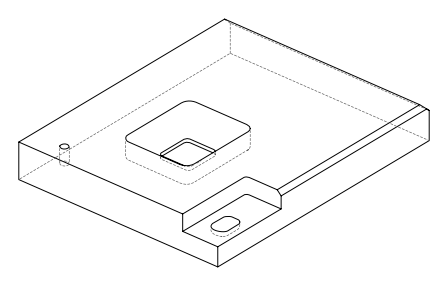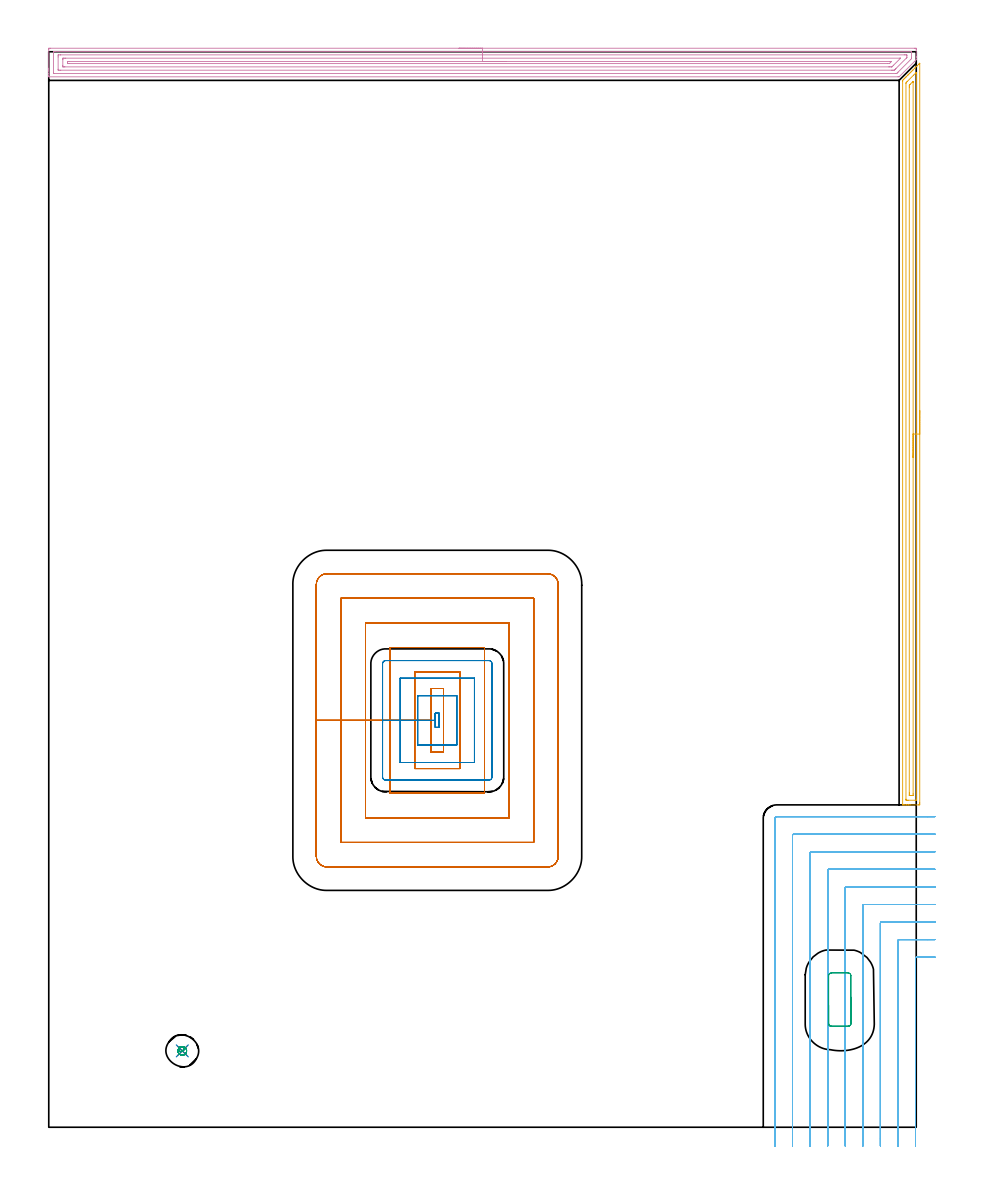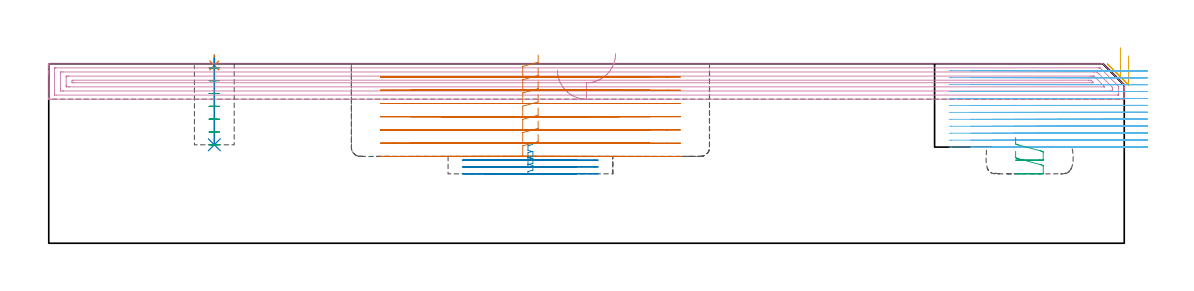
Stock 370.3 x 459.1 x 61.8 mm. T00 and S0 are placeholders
(PLAN: 9 operations, 7 tool changes, 84.6 min)
(1 SPOT_DRILL | STEP1POCKET | NXT0321_9005460120000 | 0.03 min | 3 mm3)
(2 DRILL_BLIND_HOLE_INTO_CENTER | STEP1POCKET | NXT0301_128 | 0.12 min | 3019 mm3)
(3 MILL_ROUGH_BLIND_HOLE_CONTOUR | STEP1POCKET | NXT0201_013 | Spiral | 0.52 min | 1085 mm3)
(4 AREA_MILL | FG_CHAMFER_SURFACE | UGT0205_001 | 14.93 min | 27558 mm3)
(5 AREA_MILL_1 | FG_CHAMFER_SURFACE_1 | UGT0205_001 | 7.71 min | 8503 mm3)
(6 MILL_CORNER_NOTCH_RECTANGULAR | CORNER_NOTCH_RECTANGULAR | NXT0201_013 | Follow Part, ap 2.5, ae 75% | 35.23 min | 257492 mm3)
(7 MILL_RECTANGULAR_POCKET | POCKET_RECTANGULAR_STRAIGHT | UGT0201_095 | Follow Part, ap 5, ae 75% | 22.58 min | 564117 mm3)
(8 MILL_RECTANGULAR_POCKET_1 | POCKET_RECTANGULAR_STRAIGHT_1 | NXT0201_013 | Follow Part, ap 2.5, ae 75% | 2.92 min | 20539 mm3)
(9 MILL_RECTANGULAR_POCKET_2 | POCKET_RECTANGULAR_STRAIGHT_2 | UGT0201_095 | Follow Part, ap 5, ae 75% | 0.5 min | 10382 mm3)
(TOOL NXT0321_9005460120000 | NC Spot Drill, 142deg, 12mm, Carbide, Uncoated | D12 PA142 FL30 Z2)
(TOOL NXT0301_128 | Carbide Drill 12mm [861.1-1200-036A1-GP GC34] | D12 PA150 FL37.4 Z2)
(TOOL NXT0201_013 | ENDMILL 10mm | D10 FL30 Z4)
(TOOL UGT0205_001 | Chamfer Mill 20 x 3 x 45 deg. | D20 FL50 Z2)
(TOOL UGT0201_095 | End mill 20 mm | D20 R3 FL38 Z4)
(OP 1 SPOT_DRILL)
G17 G21 G94 G90
T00 M6
G54
G17 G0 G90 X57. Y32.6 S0 M3
G43 Z71.8 H0
G94 G81 G98 Z61.21 F250. R64.8
G80
M5
M2
(OP 2 DRILL_BLIND_HOLE_INTO_CENTER)
G17 G21 G94 G90
T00 M6
G54
G17 G0 G90 X57. Y32.6 S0 M3
G43 Z71.8 H1
G94 G81 G98 Z33.9 F250. R63.8
G80
M5
M2
(OP 3 MILL_ROUGH_BLIND_HOLE_CONTOUR)
G17 G21 G94 G90
T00 M6
G54
G17 G0 G90 X57. Y32.6 S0 M3
G43 Z71.8 H0
Z60.386
G94 G3 X57.559 Y33.891 R0.767 F250.
X55.734 Y33.949 R1.291
X55.651 Y31.334 R1.85
X55.734 Y33.949 R-1.85
X55.692 Y32.641 R0.925
X57. Y32.6 R0.925
G0 Z55.971
G3 X57.559 Y33.891 R0.767
X55.734 Y33.949 R1.291
X55.651 Y31.334 R1.85
X55.734 Y33.949 R-1.85
X55.692 Y32.641 R0.925
X57. Y32.6 R0.925
G0 Z51.557
G3 X57.559 Y33.891 R0.767
X55.734 Y33.949 R1.291
X55.651 Y31.334 R1.85
X55.734 Y33.949 R-1.85
X55.692 Y32.641 R0.925
X57. Y32.6 R0.925
G0 Z47.143
G3 X57.559 Y33.891 R0.767
X55.734 Y33.949 R1.291
X55.651 Y31.334 R1.85
X55.734 Y33.949 R-1.85
X55.692 Y32.641 R0.925
X57. Y32.6 R0.925
G0 Z42.729
G3 X57.559 Y33.891 R0.767
X55.734 Y33.949 R1.291
X55.651 Y31.334 R1.85
X55.734 Y33.949 R-1.85
X55.692 Y32.641 R0.925
X57. Y32.6 R0.925
G0 Z38.314
G3 X57.559 Y33.891 R0.767
X55.734 Y33.949 R1.291
X55.651 Y31.334 R1.85
X55.734 Y33.949 R-1.85
X55.692 Y32.641 R0.925
X57. Y32.6 R0.925
G0 Z33.9
G3 X57.559 Y33.891 R0.767
X55.734 Y33.949 R1.291
X55.651 Y31.334 R1.85
X55.734 Y33.949 R-1.85
X55.692 Y32.641 R0.925
X57. Y32.6 R0.925
G0 Z71.8
M5
M2
(OP 4 AREA_MILL)
G17 G21 G94 G90
T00 M6
G54
G17 G0 G90 X175.15 Y460.6 S1061 M3
G43 Z71.8 H0
Z59.6
G94 G1 X175.188 Z58.728 F250.
X175.302 Z57.864
X175.491 Z57.012
X175.753 Z56.18
X176.087 Z55.374
X176.49 Z54.6
X176.959 Z53.864
X177.49 Z53.172
X178.079 Z52.529
X178.722 Z51.94
X179.414 Z51.408
X180.15 Z50.94
X180.924 Z50.537
X181.73 Z50.203
X182.562 Z49.941
X183.414 Z49.752
X184.278 Z49.638
X185.15 Z49.6
X369.678 Y460.599 Z49.601
X370.078 Y460.596 Z49.602
X370.29 Y460.592 Z49.604
X370.3 Y460.204 Z49.992
Y457.037 Z53.159
Y456.694 Z53.5
X370.299 Y455.816 Z54.382
X370.298 Y455.709 Z54.489
X370.274 Y455.674 Z54.525
X369.981 Y455.381 Z54.819
X369.54 Y454.939 Z55.258
X363.173 Y448.574 Z61.626
X362.995 Y448.402 Z61.787
X362.53 Y448.4 Z61.8
X0.175
X0.01 Y448.402 Z61.788
X0.003 Y448.553 Z61.64
X0. Y448.71 Z61.49
Y448.987 Z61.212
Y449.674 Z60.521
Y450.894 Z59.302
Y451.429 Z58.766
Y452.039 Z58.156
Y460.204 Z49.994
X0.003 Y460.474 Z49.723
X0.01 Y460.592 Z49.606
X0.13 Y460.599 Z49.599
X0.622 Y460.6 Z49.6
X185.15
Y459.186 Z51.014
X367.891 Y459.185 Z51.015
X368.036 Y459.184 Z51.016
X368.248 Y459.179 Z51.021
X368.291 Y459.176 Z51.024
X368.295 Y459.146 Z51.054
X368.297 Y459.114 Z51.086
X368.3 Y458.925 Z51.275
X368.299 Y456.694 Z53.506
X368.296 Y456.296 Z53.904
X368.29 Y456.175 Z54.025
X368.269 Y456.13 Z54.07
X367.929 Y455.779 Z54.421
X362.53 Y450.379 Z59.821
X362.172 Y450.025 Z60.175
X361.989 Y449.849 Z60.351
X361.959 Y449.821 Z60.379
X361.917 Y449.819 Z60.381
X361.824 Y449.816 Z60.384
X361.636 Y449.815 Z60.385
X361.493 Y449.814 Z60.386
X2.409 Y449.815 Z60.385
X2.264 Y449.816 Z60.384
X2.052 Y449.821 Z60.379
X2.009 Y449.824 Z60.376
X2.005 Y449.854 Z60.346
X2.003 Y449.886 Z60.314
X2. Y450.075 Z60.125
Y458.85 Z51.35
X2.002 Y458.984 Z51.216
X2.005 Y459.091 Z51.109
X2.01 Y459.161 Z51.039
X2.018 Y459.179 Z51.021
X2.552 Y459.186 Z51.014
X185.15
Y457.772 Z52.428
X365.21 Y457.771 Z52.429
X365.904 Y457.768 Z52.432
X366.104 Y457.764 Z52.436
X366.29 Y457.757 Z52.443
X366.295 Y457.571 Z52.629
X366.298 Y457.381 Z52.819
X366.291 Y456.694 Z53.506
X366.289 Y456.6 Z53.6
X366.247 Y456.554 Z53.646
X366.104 Y456.405 Z53.795
X361.636 Y451.935 Z58.265
X361.38 Y451.68 Z58.52
X361.124 Y451.429 Z58.771
X360.932 Y451.243 Z58.957
X360.742 Y451.236 Z58.964
X360.052 Y451.23 Z58.97
X359.849 Y451.229 Z58.971
X5.09
X4.396 Y451.232 Z58.968
X4.196 Y451.236 Z58.964
X4.01 Y451.243 Z58.957
X4.005 Y451.429 Z58.771
X4.001 Y451.62 Z58.58
X4. Y456.886 Z53.314
X4.005 Y457.571 Z52.629
X4.007 Y457.757 Z52.443
X4.196 Y457.764 Z52.436
X4.887 Y457.77 Z52.43
X5.09 Y457.771 Z52.429
X185.15 Y457.772 Z52.428
Y456.357 Z53.843
X363.186
X363.423 Y456.355 Z53.845
X363.522 Y456.353 Z53.847
X363.575 Y456.351 Z53.849
X363.547 Y456.307 Z53.893
X363.511 Y456.264 Z53.936
X363.484 Y456.234 Z53.966
X360.587 Y453.336 Z56.864
X360.145 Y452.893 Z57.307
X360.045 Y452.796 Z57.404
X359.964 Y452.718 Z57.482
X359.908 Y452.668 Z57.532
X359.879 Y452.65 Z57.55
X359.849 Y452.648 Z57.552
X359.504 Y452.644 Z57.556
X358.955 Y452.643 Z57.557
X358.613
X6.877
X6.533 Y452.644 Z57.556
X6.143 Y452.648 Z57.552
X6.072 Y452.65 Z57.55
X6.01 Y452.657 Z57.543
X6.007 Y452.755 Z57.445
X6. Y453.167 Z57.033
Y455.8 Z54.4
Y455.816 Z54.384
X6.008 Y456.247 Z53.953
X6.01 Y456.347 Z53.853
X6.142 Y456.352 Z53.848
X6.328 Y456.355 Z53.845
X6.877 Y456.357 Z53.843
X7.219
X185.15
Y454.943 Z55.257
X358.951
X359.729 Y454.939 Z55.261
X359.349 Y454.552 Z55.648
X358.955 Y454.155 Z56.045
X358.906 Y454.11 Z56.09
X358.851 Y454.061 Z56.139
X358.066 Y454.057 Z56.143
X8.668
X8.01 Y454.061 Z56.139
X8.005 Y454.708 Z55.492
X8.01 Y454.939 Z55.261
X8.66 Y454.943 Z55.257
X185.15
X186.022 Z55.295
X186.887 Z55.409
X187.738 Z55.598
X188.57 Z55.86
X189.376 Z56.194
X190.15 Z56.597
X190.886 Z57.065
X191.578 Z57.596
X192.221 Z58.186
X192.81 Z58.829
X193.342 Z59.521
X193.81 Z60.257
X194.213 Z61.031
X194.547 Z61.837
X194.809 Z62.669
X194.998 Z63.52
X195.112 Z64.385
X195.15 Z65.257
G0 Z71.8
M5
M2
(OP 5 AREA_MILL_1)
G17 G21 G94 G90
T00 M6
G54
G17 G0 G90 X371.8 Y305.9 S1061 M3
G43 Z71.8 H0
Z64.5
G94 G1 Y305.862 Z63.628 F250.
Y305.748 Z62.764
Y305.559 Z61.912
Y305.297 Z61.08
Y304.963 Z60.274
Y304.56 Z59.5
Y304.092 Z58.764
Y303.561 Z58.072
Y302.971 Z57.429
Y302.328 Z56.84
Y301.636 Z56.309
Y300.9 Z55.84
Y300.126 Z55.437
Y299.32 Z55.103
Y298.488 Z54.841
Y297.637 Z54.652
Y296.772 Z54.538
Y295.9 Z54.5
Y138.566
X371.799 Y138.218 Z54.501
X371.794 Y137.679 Z54.504
X371.792 Y137.608 Z54.506
X371.258 Y137.6 Z55.039
X367.706 Z58.588
X367.159 Z59.137
X366.818 Z59.478
X366.271 Z60.025
X365.93 Z60.365
X365.247 Z61.052
X364.917 Z61.383
X364.538 Z61.753
X364.502 Y137.609 Z61.788
X364.5 Y137.772 Z61.8
Y446.435
X364.507 Y446.9 Z61.793
X364.549 Y446.949 Z61.75
X365.042 Y447.444 Z61.254
X365.377 Y447.777 Z60.923
X365.599 Y448. Z60.7
X365.82 Y448.221 Z60.478
X365.93 Y448.332 Z60.366
X366.504 Y448.904 Z59.796
X366.714 Y449.115 Z59.584
X366.818 Y449.22 Z59.478
X367.262 Y449.662 Z59.037
X367.706 Y450.108 Z58.59
X368.15 Y450.55 Z58.149
X368.594 Y450.996 Z57.702
X368.799 Y451.199 Z57.5
X368.865 Y451.265 Z57.435
X369.482 Y451.884 Z56.814
X369.692 Y452.093 Z56.607
X369.737 Y452.137 Z56.563
X370.37 Y452.772 Z55.926
X370.609 Y453.009 Z55.691
X371.258 Y453.66 Z55.038
X371.479 Y453.879 Z54.821
X371.702 Y454.103 Z54.597
X371.78 Y454.177 Z54.518
X371.795 Y454.183 Z54.503
X371.799 Y454.177 Z54.499
X371.8 Y295.9 Z54.5
X370.386 Z55.914
X370.385 Y139.99 Z55.915
X370.37 Y139.61 Z55.93
X369.883 Y139.601 Z56.417
X366.818 Y139.6 Z59.482
X366.331 Y139.601 Z59.969
X365.93 Y139.61 Z60.37
X365.915 Y140.005 Z60.385
X365.914 Y140.021 Z60.386
X365.915 Y445.557 Z60.385
X365.93 Y445.868 Z60.37
X366.208 Y446.155 Z60.092
X366.484 Y446.435 Z59.816
X369.164 Y449.115 Z57.136
X370.058 Y450.008 Z56.242
X370.216 Y450.163 Z56.084
X370.37 Y450.308 Z55.93
X370.385 Y450.008 Z55.915
X370.386 Y449.992 Z55.914
Y295.9
X368.972 Z57.328
X368.971 Y142.306 Z57.329
X368.967 Y141.792 Z57.333
X368.965 Y141.612 Z57.335
X368.782 Y141.603 Z57.518
X368.594 Y141.601 Z57.706
X367.897 Y141.6 Z58.403
X367.706 Z58.594
X367.515 Y141.602 Z58.785
X367.388 Y141.606 Z58.912
X367.345 Y141.61 Z58.955
X367.335 Y141.624 Z58.965
X367.333 Y141.666 Z58.967
X367.33 Y141.792 Z58.97
X367.329 Y142.172 Z58.971
X367.328 Y142.685 Z58.972
X367.329 Y443.754 Z58.971
X367.33 Y444.133 Z58.97
X367.335 Y444.648 Z58.965
X367.341 Y444.83 Z58.959
X367.431 Y444.924 Z58.869
X367.706 Y445.206 Z58.594
X368.935 Y446.435 Z57.365
X368.948 Y446.444 Z57.352
X368.955 Y446.446 Z57.345
X368.964 Y446.435 Z57.336
X368.969 Y446.206 Z57.331
X368.971 Y446.055 Z57.329
X368.972 Y295.9 Z57.328
Y295.029 Z57.367
Y294.164 Z57.48
Y293.312 Z57.669
Y292.48 Z57.932
Y291.674 Z58.265
Y290.9 Z58.668
Y290.164 Z59.137
Y289.472 Z59.668
Y288.829 Z60.257
Y288.24 Z60.901
Y287.709 Z61.593
Y287.24 Z62.328
Y286.837 Z63.102
Y286.503 Z63.908
Y286.241 Z64.74
Y286.052 Z65.592
Y285.938 Z66.457
Y285.9 Z67.328
G0 Z71.8
M5
M2
(OP 6 MILL_CORNER_NOTCH_RECTANGULAR)
G17 G21 G94 G90
T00 M6
G54
G17 G0 G90 X378.3 Y72.608 S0 M3
G43 Z71.8 H0
Z59.408
G94 G1 X375.3 Y72.6 F250.
X375.137 F500.
X370.495
G3 X370. Y72.105 R0.5
G1 Y-5.
Y-8. F250.
G0 Z71.8
X378.3 Y80.11
Z59.408
G1 X375.3 Y80.1
X375.137 F500.
X362.995
G3 X362.5 Y79.605 R0.5
G1 Y-5.
Y-8. F250.
G0 Z71.8
X378.3 Y87.611
Z59.408
G1 X375.3 Y87.6
X375.137 F500.
X355.495
G3 X355. Y87.105 R0.5
G1 Y-5.
Y-8. F250.
G0 Z71.8
X378.3 Y95.113
Z59.408
G1 X375.3 Y95.1
X375.137 F500.
X347.995
G3 X347.5 Y94.605 R0.5
G1 Y-5.
Y-8. F250.
G0 Z71.8
X378.3 Y102.617
Z59.408
G1 X375.3 Y102.6
X375.137 F500.
X340.496
G3 X340. Y102.104 R0.5
G1 Y-5.
Y-8. F250.
G0 Z71.8
X378.3 Y110.122
Z59.408
G1 X375.3 Y110.101
X375.137 Y110.1 F500.
X332.996
G3 X332.5 Y109.604 R0.5
G1 Y-5.
Y-8. F250.
G0 Z71.8
X378.3 Y117.633
Z59.408
G1 X375.3 Y117.601
X375.137 Y117.6 F500.
X325.496
G3 X325. Y117.104 R0.5
G1 Y-5.
Y-8. F250.
G0 Z71.8
X378.299 Y125.167
Z59.408
G1 X375.3 Y125.102
X375.137 Y125.1 F500.
X317.996
G3 X317.5 Y124.604 R0.5
G1 Y-5.
Y-8. F250.
G0 Z71.8
X378.137 Y132.6
Z59.408
G1 X375.137
X310.8 F500.
G3 X310. Y131.8 R0.8
G1 Y-5.
Y-8. F250.
G0 Z71.8
X378.3 Y72.6
Z57.017
G1 X375.3
X370.495 F500.
G3 X370. Y72.105 R0.5
G1 Y-5.
Y-8. F250.
G0 Z71.8
X378.3 Y80.1
Z57.017
G1 X375.3
X362.995 F500.
G3 X362.5 Y79.605 R0.5
G1 Y-5.
Y-8. F250.
G0 Z71.8
X378.3 Y87.6
Z57.017
G1 X375.3
X355.495 F500.
G3 X355. Y87.105 R0.5
G1 Y-5.
Y-8. F250.
G0 Z71.8
X378.3 Y95.1
Z57.017
G1 X375.3
X347.995 F500.
G3 X347.5 Y94.605 R0.5
G1 Y-5.
Y-8. F250.
G0 Z71.8
X378.3 Y102.6
Z57.017
G1 X375.3
X340.496 F500.
G3 X340. Y102.104 R0.5
G1 Y-5.
Y-8. F250.
G0 Z71.8
X378.3 Y110.1
Z57.017
G1 X375.3
X332.996 F500.
G3 X332.5 Y109.604 R0.5
G1 Y-5.
Y-8. F250.
G0 Z71.8
X378.3 Y117.6
Z57.017
G1 X375.3
X325.496 F500.
G3 X325. Y117.104 R0.5
G1 Y-5.
Y-8. F250.
G0 Z71.8
X378.3 Y125.1
Z57.017
G1 X375.3
X317.996 F500.
G3 X317.5 Y124.604 R0.5
G1 Y-5.
Y-8. F250.
G0 Z71.8
X378.3 Y132.6
Z57.017
G1 X375.3
X310.8 F500.
G3 X310. Y131.8 R0.8
G1 Y-5.
Y-8. F250.
G0 Z71.8
X378.3 Y72.6
Z54.625
G1 X375.3
X370.495 F500.
G3 X370. Y72.105 R0.5
G1 Y-5.
Y-8. F250.
G0 Z71.8
X378.3 Y80.1
Z54.625
G1 X375.3
X362.995 F500.
G3 X362.5 Y79.605 R0.5
G1 Y-5.
Y-8. F250.
G0 Z71.8
X378.3 Y87.6
Z54.625
G1 X375.3
X355.495 F500.
G3 X355. Y87.105 R0.5
G1 Y-5.
Y-8. F250.
G0 Z71.8
X378.3 Y95.1
Z54.625
G1 X375.3
X347.995 F500.
G3 X347.5 Y94.605 R0.5
G1 Y-5.
Y-8. F250.
G0 Z71.8
X378.3 Y102.6
Z54.625
G1 X375.3
X340.496 F500.
G3 X340. Y102.104 R0.5
G1 Y-5.
Y-8. F250.
G0 Z71.8
X378.3 Y110.1
Z54.625
G1 X375.3
X332.996 F500.
G3 X332.5 Y109.604 R0.5
G1 Y-5.
Y-8. F250.
G0 Z71.8
X378.3 Y117.6
Z54.625
G1 X375.3
X325.496 F500.
G3 X325. Y117.104 R0.5
G1 Y-5.
Y-8. F250.
G0 Z71.8
X378.3 Y125.1
Z54.625
G1 X375.3
X317.996 F500.
G3 X317.5 Y124.604 R0.5
G1 Y-5.
Y-8. F250.
G0 Z71.8
X378.3 Y132.6
Z54.625
G1 X375.3
X310.8 F500.
G3 X310. Y131.8 R0.8
G1 Y-5.
Y-8. F250.
G0 Z71.8
X378.3 Y72.6
Z52.233
G1 X375.3
X370.495 F500.
G3 X370. Y72.105 R0.5
G1 Y-5.
Y-8. F250.
G0 Z71.8
X378.3 Y80.1
Z52.233
G1 X375.3
X362.995 F500.
G3 X362.5 Y79.605 R0.5
G1 Y-5.
Y-8. F250.
G0 Z71.8
X378.3 Y87.6
Z52.233
G1 X375.3
X355.495 F500.
G3 X355. Y87.105 R0.5
G1 Y-5.
Y-8. F250.
G0 Z71.8
X378.3 Y95.1
Z52.233
G1 X375.3
X347.995 F500.
G3 X347.5 Y94.605 R0.5
G1 Y-5.
Y-8. F250.
G0 Z71.8
X378.3 Y102.6
Z52.233
G1 X375.3
X340.496 F500.
G3 X340. Y102.104 R0.5
G1 Y-5.
Y-8. F250.
G0 Z71.8
X378.3 Y110.1
Z52.233
G1 X375.3
X332.996 F500.
G3 X332.5 Y109.604 R0.5
G1 Y-5.
Y-8. F250.
G0 Z71.8
X378.3 Y117.6
Z52.233
G1 X375.3
X325.496 F500.
G3 X325. Y117.104 R0.5
G1 Y-5.
Y-8. F250.
G0 Z71.8
X378.3 Y125.1
Z52.233
G1 X375.3
X317.996 F500.
G3 X317.5 Y124.604 R0.5
G1 Y-5.
Y-8. F250.
G0 Z71.8
X378.3 Y132.6
Z52.233
G1 X375.3
X310.8 F500.
G3 X310. Y131.8 R0.8
G1 Y-5.
Y-8. F250.
G0 Z71.8
X378.3 Y72.6
Z49.842
G1 X375.3
X370.495 F500.
G3 X370. Y72.105 R0.5
G1 Y-5.
Y-8. F250.
G0 Z71.8
X378.3 Y80.1
Z49.842
G1 X375.3
X362.995 F500.
G3 X362.5 Y79.605 R0.5
G1 Y-5.
Y-8. F250.
G0 Z71.8
X378.3 Y87.6
Z49.842
G1 X375.3
X355.495 F500.
G3 X355. Y87.105 R0.5
G1 Y-5.
Y-8. F250.
G0 Z71.8
X378.3 Y95.1
Z49.842
G1 X375.3
X347.995 F500.
G3 X347.5 Y94.605 R0.5
G1 Y-5.
Y-8. F250.
G0 Z71.8
X378.3 Y102.6
Z49.842
G1 X375.3
X340.496 F500.
G3 X340. Y102.104 R0.5
G1 Y-5.
Y-8. F250.
G0 Z71.8
X378.3 Y110.1
Z49.842
G1 X375.3
X332.996 F500.
G3 X332.5 Y109.604 R0.5
G1 Y-5.
Y-8. F250.
G0 Z71.8
X378.3 Y117.6
Z49.842
G1 X375.3
X325.496 F500.
G3 X325. Y117.104 R0.5
G1 Y-5.
Y-8. F250.
G0 Z71.8
X378.3 Y125.1
Z49.842
G1 X375.3
X317.996 F500.
G3 X317.5 Y124.604 R0.5
G1 Y-5.
Y-8. F250.
G0 Z71.8
X378.3 Y132.6
Z49.842
G1 X375.3
X310.8 F500.
G3 X310. Y131.8 R0.8
G1 Y-5.
Y-8. F250.
G0 Z71.8
X378.3 Y72.6
Z47.45
G1 X375.3
X370.495 F500.
G3 X370. Y72.105 R0.5
G1 Y-5.
Y-8. F250.
G0 Z71.8
X378.3 Y80.1
Z47.45
G1 X375.3
X362.995 F500.
G3 X362.5 Y79.605 R0.5
G1 Y-5.
Y-8. F250.
G0 Z71.8
X378.3 Y87.6
Z47.45
G1 X375.3
X355.495 F500.
G3 X355. Y87.105 R0.5
G1 Y-5.
Y-8. F250.
G0 Z71.8
X378.3 Y95.1
Z47.45
G1 X375.3
X347.995 F500.
G3 X347.5 Y94.605 R0.5
G1 Y-5.
Y-8. F250.
G0 Z71.8
X378.3 Y102.6
Z47.45
G1 X375.3
X340.496 F500.
G3 X340. Y102.104 R0.5
G1 Y-5.
Y-8. F250.
G0 Z71.8
X378.3 Y110.1
Z47.45
G1 X375.3
X332.996 F500.
G3 X332.5 Y109.604 R0.5
G1 Y-5.
Y-8. F250.
G0 Z71.8
X378.3 Y117.6
Z47.45
G1 X375.3
X325.496 F500.
G3 X325. Y117.104 R0.5
G1 Y-5.
Y-8. F250.
G0 Z71.8
X378.3 Y125.1
Z47.45
G1 X375.3
X317.996 F500.
G3 X317.5 Y124.604 R0.5
G1 Y-5.
Y-8. F250.
G0 Z71.8
X378.3 Y132.6
Z47.45
G1 X375.3
X310.8 F500.
G3 X310. Y131.8 R0.8
G1 Y-5.
Y-8. F250.
G0 Z71.8
X378.3 Y72.6
Z45.058
G1 X375.3
X370.495 F500.
G3 X370. Y72.105 R0.5
G1 Y-5.
Y-8. F250.
G0 Z71.8
X378.3 Y80.1
Z45.058
G1 X375.3
X362.995 F500.
G3 X362.5 Y79.605 R0.5
G1 Y-5.
Y-8. F250.
G0 Z71.8
X378.3 Y87.6
Z45.058
G1 X375.3
X355.495 F500.
G3 X355. Y87.105 R0.5
G1 Y-5.
Y-8. F250.
G0 Z71.8
X378.3 Y95.1
Z45.058
G1 X375.3
X347.995 F500.
G3 X347.5 Y94.605 R0.5
G1 Y-5.
Y-8. F250.
G0 Z71.8
X378.3 Y102.6
Z45.058
G1 X375.3
X340.496 F500.
G3 X340. Y102.104 R0.5
G1 Y-5.
Y-8. F250.
G0 Z71.8
X378.3 Y110.1
Z45.058
G1 X375.3
X332.996 F500.
G3 X332.5 Y109.604 R0.5
G1 Y-5.
Y-8. F250.
G0 Z71.8
X378.3 Y117.6
Z45.058
G1 X375.3
X325.496 F500.
G3 X325. Y117.104 R0.5
G1 Y-5.
Y-8. F250.
G0 Z71.8
X378.3 Y125.1
Z45.058
G1 X375.3
X317.996 F500.
G3 X317.5 Y124.604 R0.5
G1 Y-5.
Y-8. F250.
G0 Z71.8
X378.3 Y132.6
Z45.058
G1 X375.3
X310.8 F500.
G3 X310. Y131.8 R0.8
G1 Y-5.
Y-8. F250.
G0 Z71.8
X378.3 Y72.6
Z42.667
G1 X375.3
X370.495 F500.
G3 X370. Y72.105 R0.5
G1 Y-5.
Y-8. F250.
G0 Z71.8
X378.3 Y80.1
Z42.667
G1 X375.3
X362.995 F500.
G3 X362.5 Y79.605 R0.5
G1 Y-5.
Y-8. F250.
G0 Z71.8
X378.3 Y87.6
Z42.667
G1 X375.3
X355.495 F500.
G3 X355. Y87.105 R0.5
G1 Y-5.
Y-8. F250.
G0 Z71.8
X378.3 Y95.1
Z42.667
G1 X375.3
X347.995 F500.
G3 X347.5 Y94.605 R0.5
G1 Y-5.
Y-8. F250.
G0 Z71.8
X378.3 Y102.6
Z42.667
G1 X375.3
X340.496 F500.
G3 X340. Y102.104 R0.5
G1 Y-5.
Y-8. F250.
G0 Z71.8
X378.3 Y110.1
Z42.667
G1 X375.3
X332.996 F500.
G3 X332.5 Y109.604 R0.5
G1 Y-5.
Y-8. F250.
G0 Z71.8
X378.3 Y117.6
Z42.667
G1 X375.3
X325.496 F500.
G3 X325. Y117.104 R0.5
G1 Y-5.
Y-8. F250.
G0 Z71.8
X378.3 Y125.1
Z42.667
G1 X375.3
X317.996 F500.
G3 X317.5 Y124.604 R0.5
G1 Y-5.
Y-8. F250.
G0 Z71.8
X378.3 Y132.6
Z42.667
G1 X375.3
X310.8 F500.
G3 X310. Y131.8 R0.8
G1 Y-5.
Y-8. F250.
G0 Z71.8
X378.3 Y72.6
Z40.275
G1 X375.3
X370.495 F500.
G3 X370. Y72.105 R0.5
G1 Y-5.
Y-8. F250.
G0 Z71.8
X378.3 Y80.1
Z40.275
G1 X375.3
X362.995 F500.
G3 X362.5 Y79.605 R0.5
G1 Y-5.
Y-8. F250.
G0 Z71.8
X378.3 Y87.6
Z40.275
G1 X375.3
X355.495 F500.
G3 X355. Y87.105 R0.5
G1 Y-5.
Y-8. F250.
G0 Z71.8
X378.3 Y95.1
Z40.275
G1 X375.3
X347.995 F500.
G3 X347.5 Y94.605 R0.5
G1 Y-5.
Y-8. F250.
G0 Z71.8
X378.3 Y102.6
Z40.275
G1 X375.3
X340.496 F500.
G3 X340. Y102.104 R0.5
G1 Y-5.
Y-8. F250.
G0 Z71.8
X378.3 Y110.1
Z40.275
G1 X375.3
X332.996 F500.
G3 X332.5 Y109.604 R0.5
G1 Y-5.
Y-8. F250.
G0 Z71.8
X378.3 Y117.6
Z40.275
G1 X375.3
X325.496 F500.
G3 X325. Y117.104 R0.5
G1 Y-5.
Y-8. F250.
G0 Z71.8
X378.3 Y125.1
Z40.275
G1 X375.3
X317.996 F500.
G3 X317.5 Y124.604 R0.5
G1 Y-5.
Y-8. F250.
G0 Z71.8
X378.3 Y132.6
Z40.275
G1 X375.3
X310.8 F500.
G3 X310. Y131.8 R0.8
G1 Y-5.
Y-8. F250.
G0 Z71.8
X378.3 Y72.6
Z37.883
G1 X375.3
X370.495 F500.
G3 X370. Y72.105 R0.5
G1 Y-5.
Y-8. F250.
G0 Z71.8
X378.3 Y80.1
Z37.883
G1 X375.3
X362.995 F500.
G3 X362.5 Y79.605 R0.5
G1 Y-5.
Y-8. F250.
G0 Z71.8
X378.3 Y87.6
Z37.883
G1 X375.3
X355.495 F500.
G3 X355. Y87.105 R0.5
G1 Y-5.
Y-8. F250.
G0 Z71.8
X378.3 Y95.1
Z37.883
G1 X375.3
X347.995 F500.
G3 X347.5 Y94.605 R0.5
G1 Y-5.
Y-8. F250.
G0 Z71.8
X378.3 Y102.6
Z37.883
G1 X375.3
X340.496 F500.
G3 X340. Y102.104 R0.5
G1 Y-5.
Y-8. F250.
G0 Z71.8
X378.3 Y110.1
Z37.883
G1 X375.3
X332.996 F500.
G3 X332.5 Y109.604 R0.5
G1 Y-5.
Y-8. F250.
G0 Z71.8
X378.3 Y117.6
Z37.883
G1 X375.3
X325.496 F500.
G3 X325. Y117.104 R0.5
G1 Y-5.
Y-8. F250.
G0 Z71.8
X378.3 Y125.1
Z37.883
G1 X375.3
X317.996 F500.
G3 X317.5 Y124.604 R0.5
G1 Y-5.
Y-8. F250.
G0 Z71.8
X378.3 Y132.6
Z37.883
G1 X375.3
X310.8 F500.
G3 X310. Y131.8 R0.8
G1 Y-5.
Y-8. F250.
G0 Z71.8
X378.3 Y72.6
Z35.492
G1 X375.3
X370.495 F500.
G3 X370. Y72.105 R0.5
G1 Y-5.
Y-8. F250.
G0 Z71.8
X378.3 Y80.1
Z35.492
G1 X375.3
X362.995 F500.
G3 X362.5 Y79.605 R0.5
G1 Y-5.
Y-8. F250.
G0 Z71.8
X378.3 Y87.6
Z35.492
G1 X375.3
X355.495 F500.
G3 X355. Y87.105 R0.5
G1 Y-5.
Y-8. F250.
G0 Z71.8
X378.3 Y95.1
Z35.492
G1 X375.3
X347.995 F500.
G3 X347.5 Y94.605 R0.5
G1 Y-5.
Y-8. F250.
G0 Z71.8
X378.3 Y102.6
Z35.492
G1 X375.3
X340.496 F500.
G3 X340. Y102.104 R0.5
G1 Y-5.
Y-8. F250.
G0 Z71.8
X378.3 Y110.1
Z35.492
G1 X375.3
X332.996 F500.
G3 X332.5 Y109.604 R0.5
G1 Y-5.
Y-8. F250.
G0 Z71.8
X378.3 Y117.6
Z35.492
G1 X375.3
X325.496 F500.
G3 X325. Y117.104 R0.5
G1 Y-5.
Y-8. F250.
G0 Z71.8
X378.3 Y125.1
Z35.492
G1 X375.3
X317.996 F500.
G3 X317.5 Y124.604 R0.5
G1 Y-5.
Y-8. F250.
G0 Z71.8
X378.3 Y132.6
Z35.492
G1 X375.3
X310.8 F500.
G3 X310. Y131.8 R0.8
G1 Y-5.
Y-8. F250.
G0 Z71.8
X378.3 Y72.6
Z33.1
G1 X375.3
X370.495 F500.
G3 X370. Y72.105 R0.5
G1 Y-5.
Y-8. F250.
G0 Z71.8
X378.3 Y80.1
Z33.1
G1 X375.3
X362.995 F500.
G3 X362.5 Y79.605 R0.5
G1 Y-5.
Y-8. F250.
G0 Z71.8
X378.3 Y87.6
Z33.1
G1 X375.3
X355.495 F500.
G3 X355. Y87.105 R0.5
G1 Y-5.
Y-8. F250.
G0 Z71.8
X378.3 Y95.1
Z33.1
G1 X375.3
X347.995 F500.
G3 X347.5 Y94.605 R0.5
G1 Y-5.
Y-8. F250.
G0 Z71.8
X378.3 Y102.6
Z33.1
G1 X375.3
X340.496 F500.
G3 X340. Y102.104 R0.5
G1 Y-5.
Y-8. F250.
G0 Z71.8
X378.3 Y110.1
Z33.1
G1 X375.3
X332.996 F500.
G3 X332.5 Y109.604 R0.5
G1 Y-5.
Y-8. F250.
G0 Z71.8
X378.3 Y117.6
Z33.1
G1 X375.3
X325.496 F500.
G3 X325. Y117.104 R0.5
G1 Y-5.
Y-8. F250.
G0 Z71.8
X378.3 Y125.1
Z33.1
G1 X375.3
X317.996 F500.
G3 X317.5 Y124.604 R0.5
G1 Y-5.
Y-8. F250.
G0 Z71.8
X378.3 Y132.6
Z33.1
G1 X375.3
X310.8 F500.
G3 X310. Y131.8 R0.8
G1 Y-5.
Y-8. F250.
G0 Z71.8
M5
M2
(OP 7 MILL_RECTANGULAR_POCKET)
G17 G21 G94 G90
T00 M6
G54
G17 G0 G90 X168.5 Y177.996 S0 M3
G43 Z71.8 H0
Z64.8
G94 G1 Y187.3 Z62.307 F250.
X163.2 Z60.887
Y173.7 Z57.243
Y160.1 F500.
X168.5
Y187.3
X163.2
Y173.7
X156.2
Y153.1
X175.5
Y194.3
X156.2
Y173.7
X145.7
Y142.6
X186.
Y204.8
X145.7
Y173.7
X135.2
Y132.1
X196.5
Y215.3
X135.2
Y173.7
X124.7
Y121.6
X207.
Y225.8
X124.7
Y173.7
X114.2
Y115.7
G3 X118.8 Y111.1 R4.6
G1 X212.9
G3 X217.5 Y115.7 R4.6
G1 Y231.7
G3 X212.9 Y236.3 R4.6
G1 X118.8
G3 X114.2 Y231.7 R4.6
G1 Y173.7
Y172.7
G0 X168.5 Y177.996 Z60.243
G1 Y187.3 Z57.75 F250.
X163.2 Z56.33
Y173.7 Z52.686
Y160.1 F500.
X168.5
Y187.3
X163.2
Y173.7
X156.2
Y153.1
X175.5
Y194.3
X156.2
Y173.7
X145.7
Y142.6
X186.
Y204.8
X145.7
Y173.7
X135.2
Y132.1
X196.5
Y215.3
X135.2
Y173.7
X124.7
Y121.6
X207.
Y225.8
X124.7
Y173.7
X114.2
Y115.7
G3 X118.8 Y111.1 R4.6
G1 X212.9
G3 X217.5 Y115.7 R4.6
G1 Y231.7
G3 X212.9 Y236.3 R4.6
G1 X118.8
G3 X114.2 Y231.7 R4.6
G1 Y173.7
Y172.7
G0 X168.5 Y177.996 Z55.686
G1 Y187.3 Z53.193 F250.
X163.2 Z51.773
Y173.7 Z48.129
Y160.1 F500.
X168.5
Y187.3
X163.2
Y173.7
X156.2
Y153.1
X175.5
Y194.3
X156.2
Y173.7
X145.7
Y142.6
X186.
Y204.8
X145.7
Y173.7
X135.2
Y132.1
X196.5
Y215.3
X135.2
Y173.7
X124.7
Y121.6
X207.
Y225.8
X124.7
Y173.7
X114.2
Y115.7
G3 X118.8 Y111.1 R4.6
G1 X212.9
G3 X217.5 Y115.7 R4.6
G1 Y231.7
G3 X212.9 Y236.3 R4.6
G1 X118.8
G3 X114.2 Y231.7 R4.6
G1 Y173.7
Y172.7
G0 X168.5 Y177.996 Z51.129
G1 Y187.3 Z48.636 F250.
X163.2 Z47.215
Y173.7 Z43.571
Y160.1 F500.
X168.5
Y187.3
X163.2
Y173.7
X156.2
Y153.1
X175.5
Y194.3
X156.2
Y173.7
X145.7
Y142.6
X186.
Y204.8
X145.7
Y173.7
X135.2
Y132.1
X196.5
Y215.3
X135.2
Y173.7
X124.7
Y121.6
X207.
Y225.8
X124.7
Y173.7
X114.2
Y115.7
G3 X118.8 Y111.1 R4.6
G1 X212.9
G3 X217.5 Y115.7 R4.6
G1 Y231.7
G3 X212.9 Y236.3 R4.6
G1 X118.8
G3 X114.2 Y231.7 R4.6
G1 Y173.7
Y172.7
G0 X168.5 Y177.996 Z46.571
G1 Y187.3 Z44.078 F250.
X163.2 Z42.658
Y173.7 Z39.014
Y160.1 F500.
X168.5
Y187.3
X163.2
Y173.7
X156.2
Y153.1
X175.5
Y194.3
X156.2
Y173.7
X145.7
Y142.6
X186.
Y204.8
X145.7
Y173.7
X135.2
Y132.1
X196.5
Y215.3
X135.2
Y173.7
X124.7
Y121.6
X207.
Y225.8
X124.7
Y173.7
X114.2
Y115.7
G3 X118.8 Y111.1 R4.6
G1 X212.9
G3 X217.5 Y115.7 R4.6
G1 Y231.7
G3 X212.9 Y236.3 R4.6
G1 X118.8
G3 X114.2 Y231.7 R4.6
G1 Y173.7
Y172.7
G0 X168.5 Y177.996 Z42.014
G1 Y187.3 Z39.521 F250.
X163.2 Z38.101
Y173.7 Z34.457
Y160.1 F500.
X168.5
Y187.3
X163.2
Y173.7
X156.2
Y153.1
X175.5
Y194.3
X156.2
Y173.7
X145.7
Y142.6
X186.
Y204.8
X145.7
Y173.7
X135.2
Y132.1
X196.5
Y215.3
X135.2
Y173.7
X124.7
Y121.6
X207.
Y225.8
X124.7
Y173.7
X114.2
Y115.7
G3 X118.8 Y111.1 R4.6
G1 X212.9
G3 X217.5 Y115.7 R4.6
G1 Y231.7
G3 X212.9 Y236.3 R4.6
G1 X118.8
G3 X114.2 Y231.7 R4.6
G1 Y173.7
Y172.7
G0 X168.5 Y177.996 Z37.457
G1 Y187.3 Z34.964 F250.
X163.2 Z33.544
Y173.7 Z29.9
Y160.1 F500.
X168.5
Y187.3
X163.2
Y173.7
X156.2
Y153.1
X175.5
Y194.3
X156.2
Y173.7
X145.7
Y142.6
X186.
Y204.8
X145.7
Y173.7
X135.2
Y132.1
X196.5
Y215.3
X135.2
Y173.7
X124.7
Y121.6
X207.
Y225.8
X124.7
Y173.7
X114.2
Y115.7
G3 X118.8 Y111.1 R4.6
G1 X212.9
G3 X217.5 Y115.7 R4.6
G1 Y231.7
G3 X212.9 Y236.3 R4.6
G1 X118.8
G3 X114.2 Y231.7 R4.6
G1 Y173.7
Y172.7
G0 Z71.8
M5
M2
(OP 8 MILL_RECTANGULAR_POCKET_1)
G17 G21 G94 G90
T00 M6
G54
G17 G0 G90 X166.636 Y176.7 S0 M3
G43 Z71.8 H0
Z34.006
G94 G1 X165. Z33.568 F250.
Y170.7 Z31.96
X166.7 Z31.505
Y176.7 Z29.897
X165. Z29.441
Y173.7 Z28.637
Y170.7 F500.
X166.7
Y176.7
X165.
Y173.7
X157.5
Y163.2
X174.2
Y184.2
X157.5
Y173.7
X150.
Y155.7
X181.7
Y191.7
X150.
Y173.7
X142.5
Y149.5
G3 X143.8 Y148.2 R1.3
G1 X187.9
G3 X189.2 Y149.5 R1.3
G1 Y197.9
G3 X187.9 Y199.2 R1.3
G1 X143.8
G3 X142.5 Y197.9 R1.3
G1 Y173.7
Y172.7
G0 X166.636 Y176.7 Z31.637
G1 X165. Z31.199 F250.
Y170.7 Z29.591
X166.7 Z29.136
Y176.7 Z27.528
X165. Z27.073
Y173.7 Z26.269
Y170.7 F500.
X166.7
Y176.7
X165.
Y173.7
X157.5
Y163.2
X174.2
Y184.2
X157.5
Y173.7
X150.
Y155.7
X181.7
Y191.7
X150.
Y173.7
X142.5
Y149.5
G3 X143.8 Y148.2 R1.3
G1 X187.9
G3 X189.2 Y149.5 R1.3
G1 Y197.9
G3 X187.9 Y199.2 R1.3
G1 X143.8
G3 X142.5 Y197.9 R1.3
G1 Y173.7
Y172.7
G0 X166.636 Y176.7 Z29.269
G1 X165. Z28.83 F250.
Y170.7 Z27.223
X166.7 Z26.767
Y176.7 Z25.159
X165. Z24.704
Y173.7 Z23.9
Y170.7 F500.
X166.7
Y176.7
X165.
Y173.7
X157.5
Y163.2
X174.2
Y184.2
X157.5
Y173.7
X150.
Y155.7
X181.7
Y191.7
X150.
Y173.7
X142.5
Y149.5
G3 X143.8 Y148.2 R1.3
G1 X187.9
G3 X189.2 Y149.5 R1.3
G1 Y197.9
G3 X187.9 Y199.2 R1.3
G1 X143.8
G3 X142.5 Y197.9 R1.3
G1 Y173.7
Y172.7
G0 Z71.8
M5
M2
(OP 9 MILL_RECTANGULAR_POCKET_2)
G17 G21 G94 G90
T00 M6
G54
G17 G0 G90 X332.9 Y52.099 S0 M3
G43 Z71.8 H0
Z36.375
G94 G1 Y44.3 Z34.285 F250.
Y44.19 Z34.256
X332.957 Y43.918 Z34.181
X333.075 Y43.666 Z34.107
X333.248 Y43.448 Z34.032
X333.466 Y43.275 Z33.958
X333.718 Y43.157 Z33.883
X333.99 Y43.1 Z33.808
X341.31 Z31.847
X341.582 Y43.157 Z31.773
X341.834 Y43.275 Z31.698
X342.052 Y43.448 Z31.624
X342.225 Y43.666 Z31.549
X342.343 Y43.918 Z31.475
X342.4 Y44.19 Z31.4
Y44.3 Z31.371
Y54.5 Z28.637
Y64.7 F500.
G3 X341.2 Y65.9 R1.2
G1 X334.1
G3 X332.9 Y64.7 R1.2
G1 Y44.3
G3 X334.1 Y43.1 R1.2
G1 X341.2
G3 X342.4 Y44.3 R1.2
G1 Y54.5
Y55.5
G0 X332.9 Y52.099 Z31.637
G1 Y44.3 Z29.548 F250.
Y44.19 Z29.518
X332.957 Y43.918 Z29.444
X333.075 Y43.666 Z29.369
X333.248 Y43.448 Z29.295
X333.466 Y43.275 Z29.22
X333.718 Y43.157 Z29.146
X333.99 Y43.1 Z29.071
X341.31 Z27.11
X341.582 Y43.157 Z27.035
X341.834 Y43.275 Z26.961
X342.052 Y43.448 Z26.886
X342.225 Y43.666 Z26.812
X342.343 Y43.918 Z26.737
X342.4 Y44.19 Z26.662
Y44.3 Z26.633
Y54.5 Z23.9
Y64.7 F500.
G3 X341.2 Y65.9 R1.2
G1 X334.1
G3 X332.9 Y64.7 R1.2
G1 Y44.3
G3 X334.1 Y43.1 R1.2
G1 X341.2
G3 X342.4 Y44.3 R1.2
G1 Y54.5
Y55.5
G0 Z71.8
M5
M2
